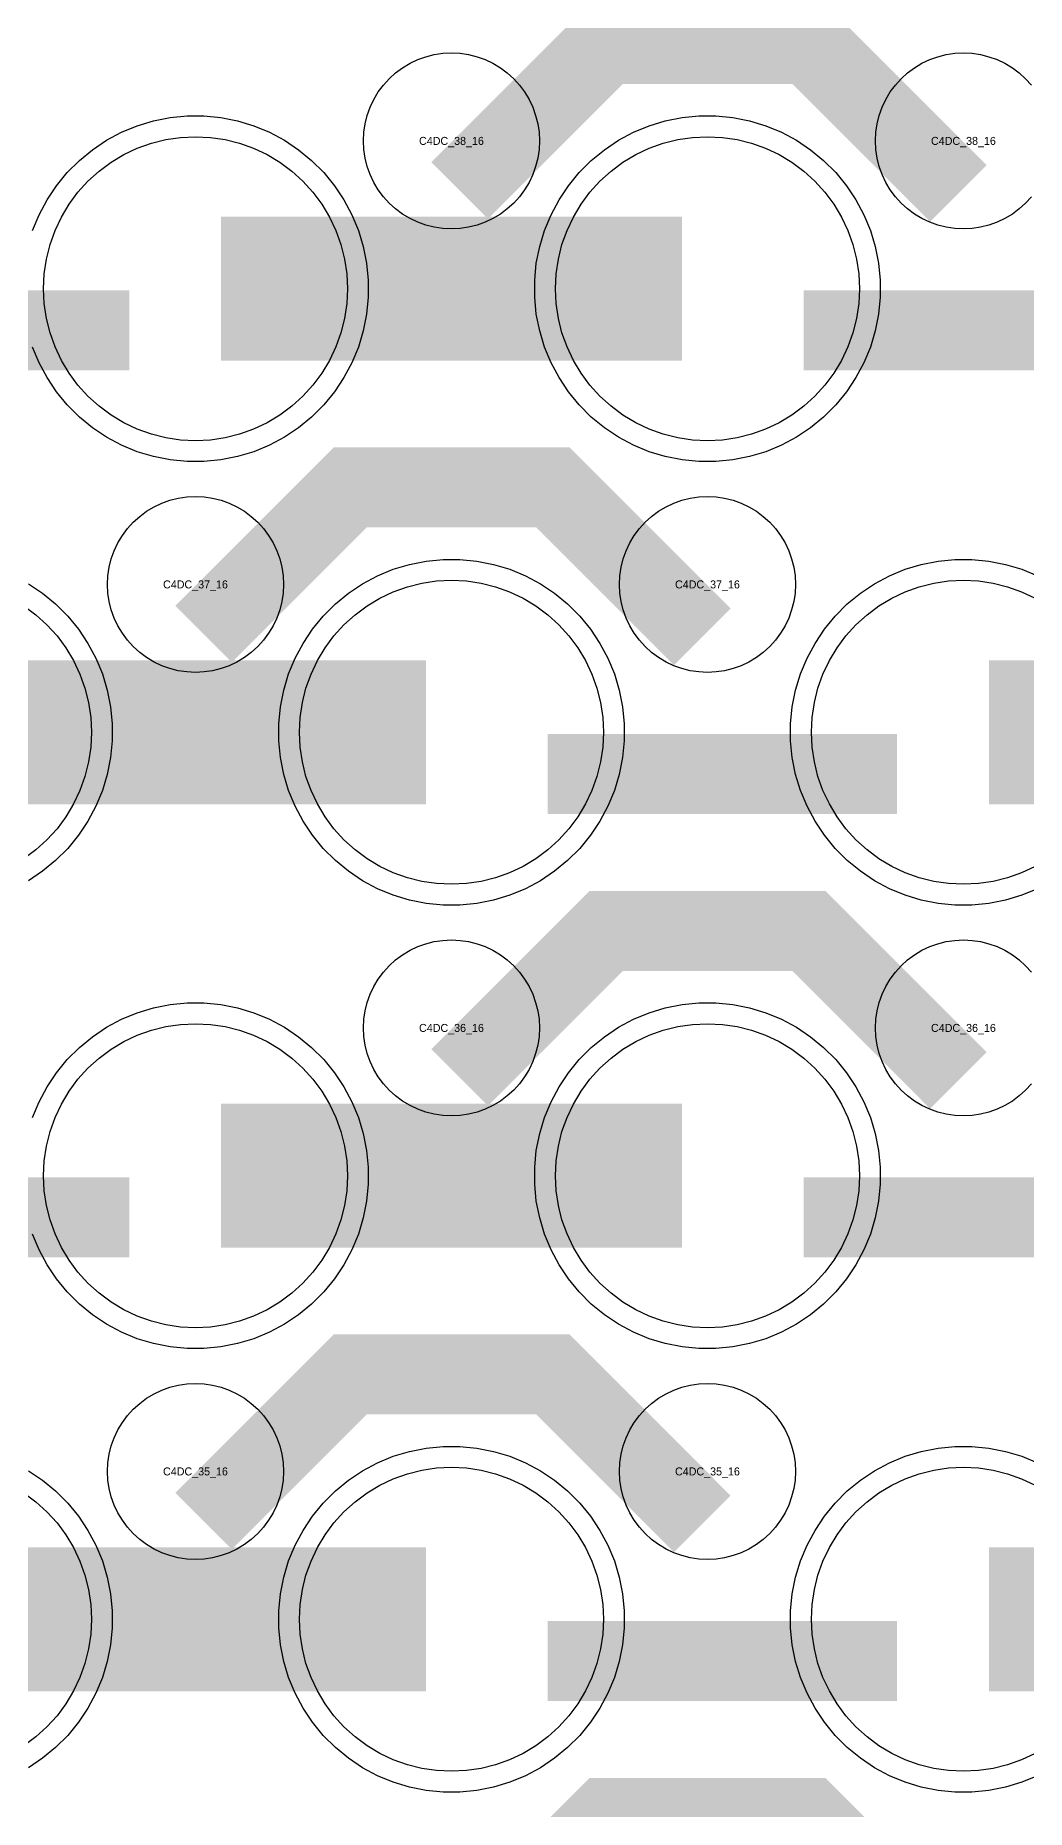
# Model space of a CAD drawing. Extents: x -11880 to 11880, y -14992 to 14992.
# Drawn here: x -6930 to -6620, y -10049 to -9495 of the extents above; entities that cross this region are included whole.
import ezdxf
from ezdxf.enums import TextEntityAlignment as Align

# ---------------------------------------------------------------- set-up
doc = ezdxf.new("R2010")
doc.units = 0
doc.header["$MEASUREMENT"] = 0
for name, color, linetype in [('GDS_775_DT_237', 138, 'CONTINUOUS'), ('RDL1_FS', 34, 'CONTINUOUS'), ('RDL_BS', 160, 'CONTINUOUS')]:
    doc.layers.add(name, color=color, linetype=linetype)

msp = doc.modelspace()

# ---------------------------------------------------------------- linework, layer by layer
at = {"layer": 'RDL1_FS'}
for points in [[(-6880, -9621.639), (-6884.657, -9621.41), (-6889.268, -9620.726), (-6893.791, -9619.594), (-6898.181, -9618.022), (-6902.395, -9616.03), (-6906.395, -9613.632), (-6910.14, -9610.854), (-6913.594, -9607.724), (-6916.724, -9604.27), (-6919.502, -9600.525), (-6921.9, -9596.525), (-6923.892, -9592.311), (-6925.464, -9587.921), (-6926.596, -9583.398), (-6927.28, -9578.787), (-6927.509, -9574.13), (-6927.28, -9569.473), (-6926.596, -9564.862), (-6925.464, -9560.339), (-6923.892, -9555.949), (-6921.9, -9551.735), (-6919.502, -9547.735), (-6916.724, -9543.99), (-6913.594, -9540.536), (-6910.14, -9537.406), (-6906.395, -9534.628), (-6902.395, -9532.23), (-6898.181, -9530.238), (-6893.791, -9528.666), (-6889.268, -9527.534), (-6884.657, -9526.85), (-6880, -9526.621), (-6875.343, -9526.85), (-6870.732, -9527.534), (-6866.209, -9528.666), (-6861.819, -9530.238), (-6857.605, -9532.23), (-6853.605, -9534.628), (-6849.86, -9537.406), (-6846.406, -9540.536), (-6843.276, -9543.99), (-6840.498, -9547.735), (-6838.1, -9551.735), (-6836.108, -9555.949), (-6834.536, -9560.339), (-6833.404, -9564.862), (-6832.72, -9569.473), (-6832.491, -9574.13), (-6832.72, -9578.787), (-6833.404, -9583.398), (-6834.536, -9587.921), (-6836.108, -9592.311), (-6838.1, -9596.525), (-6840.498, -9600.525), (-6843.276, -9604.27), (-6846.406, -9607.724), (-6849.86, -9610.854), (-6853.605, -9613.632), (-6857.605, -9616.03), (-6861.819, -9618.022), (-6866.209, -9619.594), (-6870.732, -9620.726), (-6875.343, -9621.41)], [(-6720, -9621.639), (-6724.657, -9621.41), (-6729.268, -9620.726), (-6733.791, -9619.594), (-6738.181, -9618.022), (-6742.395, -9616.03), (-6746.395, -9613.632), (-6750.14, -9610.854), (-6753.594, -9607.724), (-6756.724, -9604.27), (-6759.502, -9600.525), (-6761.9, -9596.525), (-6763.892, -9592.311), (-6765.464, -9587.921), (-6766.596, -9583.398), (-6767.28, -9578.787), (-6767.509, -9574.13), (-6767.28, -9569.473), (-6766.596, -9564.862), (-6765.464, -9560.339), (-6763.892, -9555.949), (-6761.9, -9551.735), (-6759.502, -9547.735), (-6756.724, -9543.99), (-6753.594, -9540.536), (-6750.14, -9537.406), (-6746.395, -9534.628), (-6742.395, -9532.23), (-6738.181, -9530.238), (-6733.791, -9528.666), (-6729.268, -9527.534), (-6724.657, -9526.85), (-6720, -9526.621), (-6715.343, -9526.85), (-6710.732, -9527.534), (-6706.209, -9528.666), (-6701.819, -9530.238), (-6697.605, -9532.23), (-6693.605, -9534.628), (-6689.86, -9537.406), (-6686.406, -9540.536), (-6683.276, -9543.99), (-6680.498, -9547.735), (-6678.1, -9551.735), (-6676.108, -9555.949), (-6674.536, -9560.339), (-6673.404, -9564.862), (-6672.72, -9569.473), (-6672.491, -9574.13), (-6672.72, -9578.787), (-6673.404, -9583.398), (-6674.536, -9587.921), (-6676.108, -9592.311), (-6678.1, -9596.525), (-6680.498, -9600.525), (-6683.276, -9604.27), (-6686.406, -9607.724), (-6689.86, -9610.854), (-6693.605, -9613.632), (-6697.605, -9616.03), (-6701.819, -9618.022), (-6706.209, -9619.594), (-6710.732, -9620.726), (-6715.343, -9621.41)], [(-6800, -9760.204), (-6804.657, -9759.975), (-6809.268, -9759.291), (-6813.791, -9758.159), (-6818.181, -9756.587), (-6822.395, -9754.595), (-6826.395, -9752.197), (-6830.14, -9749.419), (-6833.594, -9746.289), (-6836.724, -9742.835), (-6839.502, -9739.09), (-6841.9, -9735.09), (-6843.892, -9730.876), (-6845.464, -9726.486), (-6846.596, -9721.963), (-6847.28, -9717.352), (-6847.509, -9712.695), (-6847.28, -9708.038), (-6846.596, -9703.427), (-6845.464, -9698.904), (-6843.892, -9694.514), (-6841.9, -9690.3), (-6839.502, -9686.3), (-6836.724, -9682.555), (-6833.594, -9679.101), (-6830.14, -9675.971), (-6826.395, -9673.193), (-6822.395, -9670.795), (-6818.181, -9668.803), (-6813.791, -9667.231), (-6809.268, -9666.099), (-6804.657, -9665.415), (-6800, -9665.186), (-6795.343, -9665.415), (-6790.732, -9666.099), (-6786.209, -9667.231), (-6781.819, -9668.803), (-6777.605, -9670.795), (-6773.605, -9673.193), (-6769.86, -9675.971), (-6766.406, -9679.101), (-6763.276, -9682.555), (-6760.498, -9686.3), (-6758.1, -9690.3), (-6756.108, -9694.514), (-6754.536, -9698.904), (-6753.404, -9703.427), (-6752.72, -9708.038), (-6752.491, -9712.695), (-6752.72, -9717.352), (-6753.404, -9721.963), (-6754.536, -9726.486), (-6756.108, -9730.876), (-6758.1, -9735.09), (-6760.498, -9739.09), (-6763.276, -9742.835), (-6766.406, -9746.289), (-6769.86, -9749.419), (-6773.605, -9752.197), (-6777.605, -9754.595), (-6781.819, -9756.587), (-6786.209, -9758.159), (-6790.732, -9759.291), (-6795.343, -9759.975)]]:
    msp.add_lwpolyline(points, close=True, dxfattribs=at)
for points in [[(-6871.998, -9574.13, 45, 45, 0), (-6799.998, -9574.13, 45, 45, 0)], [(-6799.998, -9574.13, 45, 45, 0), (-6727.998, -9574.13, 45, 45, 0)], [(-6951.998, -9712.695, 45, 45, 0), (-6879.998, -9712.695, 45, 45, 0)], [(-6879.998, -9712.695, 45, 45, 0), (-6807.998, -9712.695, 45, 45, 0)], [(-6631.998, -9712.695, 45, 45, 0), (-6559.998, -9712.695, 45, 45, 0)]]:
    msp.add_lwpolyline(points, format="xyseb", dxfattribs=at)
for points in [[(-6617.605, -9754.595), (-6621.819, -9756.587), (-6626.209, -9758.159), (-6630.732, -9759.291), (-6635.343, -9759.975), (-6640, -9760.204), (-6644.657, -9759.975), (-6649.268, -9759.291), (-6653.791, -9758.159), (-6658.181, -9756.587), (-6662.395, -9754.595), (-6666.395, -9752.197), (-6670.14, -9749.419), (-6673.594, -9746.289), (-6676.724, -9742.835), (-6679.502, -9739.09), (-6681.9, -9735.09), (-6683.892, -9730.876), (-6685.464, -9726.486), (-6686.596, -9721.963), (-6687.28, -9717.352), (-6687.509, -9712.695), (-6687.28, -9708.038), (-6686.596, -9703.427), (-6685.464, -9698.904), (-6683.892, -9694.514), (-6681.9, -9690.3), (-6679.502, -9686.3), (-6676.724, -9682.555), (-6673.594, -9679.101), (-6670.14, -9675.971), (-6666.395, -9673.193), (-6662.395, -9670.795), (-6658.181, -9668.803), (-6653.791, -9667.231), (-6649.268, -9666.099), (-6644.657, -9665.415), (-6640, -9665.186), (-6635.343, -9665.415), (-6630.732, -9666.099), (-6626.209, -9667.231), (-6621.819, -9668.803), (-6617.605, -9670.795)], [(-6933.605, -9673.193), (-6929.86, -9675.971), (-6926.406, -9679.101), (-6923.276, -9682.555), (-6920.498, -9686.3), (-6918.1, -9690.3), (-6916.108, -9694.514), (-6914.536, -9698.904), (-6913.404, -9703.427), (-6912.72, -9708.038), (-6912.491, -9712.695), (-6912.72, -9717.352), (-6913.404, -9721.963), (-6914.536, -9726.486), (-6916.108, -9730.876), (-6918.1, -9735.09), (-6920.498, -9739.09), (-6923.276, -9742.835), (-6926.406, -9746.289), (-6929.86, -9749.419), (-6933.605, -9752.197)]]:
    msp.add_lwpolyline(points, dxfattribs=at)
at = {"layer": 'RDL1_FS', "color": 240, "true_color": 0xed1f24}
for points in [[(-6880, -9898.769), (-6884.657, -9898.54), (-6889.268, -9897.856), (-6893.791, -9896.724), (-6898.181, -9895.152), (-6902.395, -9893.16), (-6906.395, -9890.762), (-6910.14, -9887.984), (-6913.594, -9884.854), (-6916.724, -9881.4), (-6919.502, -9877.655), (-6921.9, -9873.655), (-6923.892, -9869.441), (-6925.464, -9865.051), (-6926.596, -9860.528), (-6927.28, -9855.917), (-6927.509, -9851.26), (-6927.28, -9846.603), (-6926.596, -9841.992), (-6925.464, -9837.469), (-6923.892, -9833.079), (-6921.9, -9828.865), (-6919.502, -9824.865), (-6916.724, -9821.12), (-6913.594, -9817.666), (-6910.14, -9814.536), (-6906.395, -9811.758), (-6902.395, -9809.36), (-6898.181, -9807.368), (-6893.791, -9805.796), (-6889.268, -9804.664), (-6884.657, -9803.98), (-6880, -9803.751), (-6875.343, -9803.98), (-6870.732, -9804.664), (-6866.209, -9805.796), (-6861.819, -9807.368), (-6857.605, -9809.36), (-6853.605, -9811.758), (-6849.86, -9814.536), (-6846.406, -9817.666), (-6843.276, -9821.12), (-6840.498, -9824.865), (-6838.1, -9828.865), (-6836.108, -9833.079), (-6834.536, -9837.469), (-6833.404, -9841.992), (-6832.72, -9846.603), (-6832.491, -9851.26), (-6832.72, -9855.917), (-6833.404, -9860.528), (-6834.536, -9865.051), (-6836.108, -9869.441), (-6838.1, -9873.655), (-6840.498, -9877.655), (-6843.276, -9881.4), (-6846.406, -9884.854), (-6849.86, -9887.984), (-6853.605, -9890.762), (-6857.605, -9893.16), (-6861.819, -9895.152), (-6866.209, -9896.724), (-6870.732, -9897.856), (-6875.343, -9898.54)], [(-6720, -9898.769), (-6724.657, -9898.54), (-6729.268, -9897.856), (-6733.791, -9896.724), (-6738.181, -9895.152), (-6742.395, -9893.16), (-6746.395, -9890.762), (-6750.14, -9887.984), (-6753.594, -9884.854), (-6756.724, -9881.4), (-6759.502, -9877.655), (-6761.9, -9873.655), (-6763.892, -9869.441), (-6765.464, -9865.051), (-6766.596, -9860.528), (-6767.28, -9855.917), (-6767.509, -9851.26), (-6767.28, -9846.603), (-6766.596, -9841.992), (-6765.464, -9837.469), (-6763.892, -9833.079), (-6761.9, -9828.865), (-6759.502, -9824.865), (-6756.724, -9821.12), (-6753.594, -9817.666), (-6750.14, -9814.536), (-6746.395, -9811.758), (-6742.395, -9809.36), (-6738.181, -9807.368), (-6733.791, -9805.796), (-6729.268, -9804.664), (-6724.657, -9803.98), (-6720, -9803.751), (-6715.343, -9803.98), (-6710.732, -9804.664), (-6706.209, -9805.796), (-6701.819, -9807.368), (-6697.605, -9809.36), (-6693.605, -9811.758), (-6689.86, -9814.536), (-6686.406, -9817.666), (-6683.276, -9821.12), (-6680.498, -9824.865), (-6678.1, -9828.865), (-6676.108, -9833.079), (-6674.536, -9837.469), (-6673.404, -9841.992), (-6672.72, -9846.603), (-6672.491, -9851.26), (-6672.72, -9855.917), (-6673.404, -9860.528), (-6674.536, -9865.051), (-6676.108, -9869.441), (-6678.1, -9873.655), (-6680.498, -9877.655), (-6683.276, -9881.4), (-6686.406, -9884.854), (-6689.86, -9887.984), (-6693.605, -9890.762), (-6697.605, -9893.16), (-6701.819, -9895.152), (-6706.209, -9896.724), (-6710.732, -9897.856), (-6715.343, -9898.54)], [(-6800, -10037.329), (-6804.657, -10037.1), (-6809.268, -10036.416), (-6813.791, -10035.284), (-6818.181, -10033.712), (-6822.395, -10031.72), (-6826.395, -10029.322), (-6830.14, -10026.544), (-6833.594, -10023.414), (-6836.724, -10019.96), (-6839.502, -10016.215), (-6841.9, -10012.215), (-6843.892, -10008.001), (-6845.464, -10003.611), (-6846.596, -9999.088), (-6847.28, -9994.477), (-6847.509, -9989.82), (-6847.28, -9985.163), (-6846.596, -9980.552), (-6845.464, -9976.029), (-6843.892, -9971.639), (-6841.9, -9967.425), (-6839.502, -9963.425), (-6836.724, -9959.68), (-6833.594, -9956.226), (-6830.14, -9953.096), (-6826.395, -9950.318), (-6822.395, -9947.92), (-6818.181, -9945.928), (-6813.791, -9944.356), (-6809.268, -9943.224), (-6804.657, -9942.54), (-6800, -9942.311), (-6795.343, -9942.54), (-6790.732, -9943.224), (-6786.209, -9944.356), (-6781.819, -9945.928), (-6777.605, -9947.92), (-6773.605, -9950.318), (-6769.86, -9953.096), (-6766.406, -9956.226), (-6763.276, -9959.68), (-6760.498, -9963.425), (-6758.1, -9967.425), (-6756.108, -9971.639), (-6754.536, -9976.029), (-6753.404, -9980.552), (-6752.72, -9985.163), (-6752.491, -9989.82), (-6752.72, -9994.477), (-6753.404, -9999.088), (-6754.536, -10003.611), (-6756.108, -10008.001), (-6758.1, -10012.215), (-6760.498, -10016.215), (-6763.276, -10019.96), (-6766.406, -10023.414), (-6769.86, -10026.544), (-6773.605, -10029.322), (-6777.605, -10031.72), (-6781.819, -10033.712), (-6786.209, -10035.284), (-6790.732, -10036.416), (-6795.343, -10037.1)]]:
    msp.add_lwpolyline(points, close=True, dxfattribs=at)
for points in [[(-6871.998, -9851.26, 45, 45, 0), (-6799.998, -9851.26, 45, 45, 0)], [(-6799.998, -9851.26, 45, 45, 0), (-6727.998, -9851.26, 45, 45, 0)], [(-6951.998, -9989.82, 45, 45, 0), (-6879.998, -9989.82, 45, 45, 0)], [(-6879.998, -9989.82, 45, 45, 0), (-6807.998, -9989.82, 45, 45, 0)], [(-6631.998, -9989.82, 45, 45, 0), (-6559.998, -9989.82, 45, 45, 0)]]:
    msp.add_lwpolyline(points, format="xyseb", dxfattribs=at)
for points in [[(-6617.605, -10031.72), (-6621.819, -10033.712), (-6626.209, -10035.284), (-6630.732, -10036.416), (-6635.343, -10037.1), (-6640, -10037.329), (-6644.657, -10037.1), (-6649.268, -10036.416), (-6653.791, -10035.284), (-6658.181, -10033.712), (-6662.395, -10031.72), (-6666.395, -10029.322), (-6670.14, -10026.544), (-6673.594, -10023.414), (-6676.724, -10019.96), (-6679.502, -10016.215), (-6681.9, -10012.215), (-6683.892, -10008.001), (-6685.464, -10003.611), (-6686.596, -9999.088), (-6687.28, -9994.477), (-6687.509, -9989.82), (-6687.28, -9985.163), (-6686.596, -9980.552), (-6685.464, -9976.029), (-6683.892, -9971.639), (-6681.9, -9967.425), (-6679.502, -9963.425), (-6676.724, -9959.68), (-6673.594, -9956.226), (-6670.14, -9953.096), (-6666.395, -9950.318), (-6662.395, -9947.92), (-6658.181, -9945.928), (-6653.791, -9944.356), (-6649.268, -9943.224), (-6644.657, -9942.54), (-6640, -9942.311), (-6635.343, -9942.54), (-6630.732, -9943.224), (-6626.209, -9944.356), (-6621.819, -9945.928), (-6617.605, -9947.92)], [(-6933.605, -9950.318), (-6929.86, -9953.096), (-6926.406, -9956.226), (-6923.276, -9959.68), (-6920.498, -9963.425), (-6918.1, -9967.425), (-6916.108, -9971.639), (-6914.536, -9976.029), (-6913.404, -9980.552), (-6912.72, -9985.163), (-6912.491, -9989.82), (-6912.72, -9994.477), (-6913.404, -9999.088), (-6914.536, -10003.611), (-6916.108, -10008.001), (-6918.1, -10012.215), (-6920.498, -10016.215), (-6923.276, -10019.96), (-6926.406, -10023.414), (-6929.86, -10026.544), (-6933.605, -10029.322)]]:
    msp.add_lwpolyline(points, dxfattribs=at)
at = {"layer": 'RDL_BS'}
for points in [[(-6797.438, -9543.444, 25, 25, 0), (-6751.623, -9497.629, 25, 25, 0), (-6718.07, -9497.629, 25, 25, 0)], [(-6641.599, -9544.343, 25, 25, 0), (-6688.313, -9497.629, 25, 25, 0), (-6718.071, -9497.629, 25, 25, 0)], [(-7009.984, -9587.143, 25, 25, 0), (-6900.719, -9587.143, 25, 25, 0)], [(-6689.984, -9587.143, 25, 25, 0), (-6580.719, -9587.143, 25, 25, 0)], [(-6877.438, -9682.009, 25, 25, 0), (-6831.623, -9636.194, 25, 25, 0), (-6798.07, -9636.194, 25, 25, 0)], [(-6721.599, -9682.908, 25, 25, 0), (-6768.313, -9636.194, 25, 25, 0), (-6798.071, -9636.194, 25, 25, 0)], [(-6769.984, -9725.708, 25, 25, 0), (-6660.719, -9725.708, 25, 25, 0)], [(-6797.438, -9820.574, 25, 25, 0), (-6751.623, -9774.759, 25, 25, 0), (-6718.07, -9774.759, 25, 25, 0)], [(-6641.599, -9821.473, 25, 25, 0), (-6688.313, -9774.759, 25, 25, 0), (-6718.071, -9774.759, 25, 25, 0)], [(-6877.438, -9959.134, 25, 25, 0), (-6831.623, -9913.319, 25, 25, 0), (-6798.07, -9913.319, 25, 25, 0)], [(-6721.599, -9960.033, 25, 25, 0), (-6768.313, -9913.319, 25, 25, 0), (-6798.071, -9913.319, 25, 25, 0)], [(-6797.438, -10097.699, 25, 25, 0), (-6751.623, -10051.884, 25, 25, 0), (-6718.07, -10051.884, 25, 25, 0)], [(-6641.599, -10098.598, 25, 25, 0), (-6688.313, -10051.884, 25, 25, 0), (-6718.071, -10051.884, 25, 25, 0)]]:
    msp.add_lwpolyline(points, format="xyseb", dxfattribs=at)
for points in [[(-6800, -9555.436), (-6802.693, -9555.304), (-6805.365, -9554.908), (-6807.984, -9554.251), (-6810.519, -9553.344), (-6812.956, -9552.192), (-6815.28, -9550.799), (-6817.443, -9549.196), (-6819.442, -9547.384), (-6821.254, -9545.385), (-6822.857, -9543.222), (-6824.25, -9540.898), (-6825.402, -9538.461), (-6826.309, -9535.926), (-6826.966, -9533.307), (-6827.362, -9530.635), (-6827.494, -9527.942), (-6827.362, -9525.249), (-6826.966, -9522.577), (-6826.309, -9519.958), (-6825.402, -9517.423), (-6824.25, -9514.986), (-6822.857, -9512.662), (-6821.254, -9510.499), (-6819.442, -9508.5), (-6817.443, -9506.688), (-6815.28, -9505.085), (-6812.956, -9503.692), (-6810.519, -9502.54), (-6807.984, -9501.633), (-6805.365, -9500.976), (-6802.693, -9500.58), (-6800, -9500.448), (-6797.307, -9500.58), (-6794.635, -9500.976), (-6792.016, -9501.633), (-6789.481, -9502.54), (-6787.044, -9503.692), (-6784.72, -9505.085), (-6782.557, -9506.688), (-6780.558, -9508.5), (-6778.746, -9510.499), (-6777.143, -9512.662), (-6775.75, -9514.986), (-6774.598, -9517.423), (-6773.691, -9519.958), (-6773.034, -9522.577), (-6772.638, -9525.249), (-6772.506, -9527.942), (-6772.638, -9530.635), (-6773.034, -9533.307), (-6773.691, -9535.926), (-6774.598, -9538.461), (-6775.75, -9540.898), (-6777.143, -9543.222), (-6778.746, -9545.385), (-6780.558, -9547.384), (-6782.557, -9549.196), (-6784.72, -9550.799), (-6787.044, -9552.192), (-6789.481, -9553.344), (-6792.016, -9554.251), (-6794.635, -9554.908), (-6797.307, -9555.304)], [(-6722.644, -9628.13), (-6727.938, -9627.613), (-6733.165, -9626.567), (-6738.205, -9625.036), (-6743.115, -9623.005), (-6747.777, -9620.513), (-6752.191, -9617.566), (-6756.292, -9614.204), (-6760.074, -9610.422), (-6763.436, -9606.321), (-6766.383, -9601.907), (-6768.875, -9597.245), (-6770.906, -9592.335), (-6772.437, -9587.295), (-6773.483, -9582.068), (-6774, -9576.774), (-6774, -9571.486), (-6773.483, -9566.192), (-6772.437, -9560.965), (-6770.906, -9555.925), (-6768.875, -9551.015), (-6766.383, -9546.353), (-6763.436, -9541.939), (-6760.074, -9537.838), (-6756.292, -9534.056), (-6752.191, -9530.694), (-6747.777, -9527.747), (-6743.115, -9525.255), (-6738.205, -9523.224), (-6733.165, -9521.693), (-6727.938, -9520.647), (-6722.644, -9520.13), (-6717.356, -9520.13), (-6712.062, -9520.647), (-6706.835, -9521.693), (-6701.795, -9523.224), (-6696.885, -9525.255), (-6692.223, -9527.747), (-6687.809, -9530.694), (-6683.708, -9534.056), (-6679.926, -9537.838), (-6676.564, -9541.939), (-6673.617, -9546.353), (-6671.125, -9551.015), (-6669.094, -9555.925), (-6667.563, -9560.965), (-6666.517, -9566.192), (-6666, -9571.486), (-6666, -9576.774), (-6666.517, -9582.068), (-6667.563, -9587.295), (-6669.094, -9592.335), (-6671.125, -9597.245), (-6673.617, -9601.907), (-6676.564, -9606.321), (-6679.926, -9610.422), (-6683.708, -9614.204), (-6687.809, -9617.566), (-6692.223, -9620.513), (-6696.885, -9623.005), (-6701.795, -9625.036), (-6706.835, -9626.567), (-6712.062, -9627.613), (-6717.356, -9628.13)], [(-6880, -9694.001), (-6882.693, -9693.869), (-6885.365, -9693.473), (-6887.984, -9692.816), (-6890.519, -9691.909), (-6892.956, -9690.757), (-6895.28, -9689.364), (-6897.443, -9687.761), (-6899.442, -9685.949), (-6901.254, -9683.95), (-6902.857, -9681.787), (-6904.25, -9679.463), (-6905.402, -9677.026), (-6906.309, -9674.491), (-6906.966, -9671.872), (-6907.362, -9669.2), (-6907.494, -9666.507), (-6907.362, -9663.814), (-6906.966, -9661.142), (-6906.309, -9658.523), (-6905.402, -9655.988), (-6904.25, -9653.551), (-6902.857, -9651.227), (-6901.254, -9649.064), (-6899.442, -9647.065), (-6897.443, -9645.253), (-6895.28, -9643.65), (-6892.956, -9642.257), (-6890.519, -9641.105), (-6887.984, -9640.198), (-6885.365, -9639.541), (-6882.693, -9639.145), (-6880, -9639.013), (-6877.307, -9639.145), (-6874.635, -9639.541), (-6872.016, -9640.198), (-6869.481, -9641.105), (-6867.044, -9642.257), (-6864.72, -9643.65), (-6862.557, -9645.253), (-6860.558, -9647.065), (-6858.746, -9649.064), (-6857.143, -9651.227), (-6855.75, -9653.551), (-6854.598, -9655.988), (-6853.691, -9658.523), (-6853.034, -9661.142), (-6852.638, -9663.814), (-6852.506, -9666.507), (-6852.638, -9669.2), (-6853.034, -9671.872), (-6853.691, -9674.491), (-6854.598, -9677.026), (-6855.75, -9679.463), (-6857.143, -9681.787), (-6858.746, -9683.95), (-6860.558, -9685.949), (-6862.557, -9687.761), (-6864.72, -9689.364), (-6867.044, -9690.757), (-6869.481, -9691.909), (-6872.016, -9692.816), (-6874.635, -9693.473), (-6877.307, -9693.869)], [(-6720, -9694.001), (-6722.693, -9693.869), (-6725.365, -9693.473), (-6727.984, -9692.816), (-6730.519, -9691.909), (-6732.956, -9690.757), (-6735.28, -9689.364), (-6737.443, -9687.761), (-6739.442, -9685.949), (-6741.254, -9683.95), (-6742.857, -9681.787), (-6744.25, -9679.463), (-6745.402, -9677.026), (-6746.309, -9674.491), (-6746.966, -9671.872), (-6747.362, -9669.2), (-6747.494, -9666.507), (-6747.362, -9663.814), (-6746.966, -9661.142), (-6746.309, -9658.523), (-6745.402, -9655.988), (-6744.25, -9653.551), (-6742.857, -9651.227), (-6741.254, -9649.064), (-6739.442, -9647.065), (-6737.443, -9645.253), (-6735.28, -9643.65), (-6732.956, -9642.257), (-6730.519, -9641.105), (-6727.984, -9640.198), (-6725.365, -9639.541), (-6722.693, -9639.145), (-6720, -9639.013), (-6717.307, -9639.145), (-6714.635, -9639.541), (-6712.016, -9640.198), (-6709.481, -9641.105), (-6707.044, -9642.257), (-6704.72, -9643.65), (-6702.557, -9645.253), (-6700.558, -9647.065), (-6698.746, -9649.064), (-6697.143, -9651.227), (-6695.75, -9653.551), (-6694.598, -9655.988), (-6693.691, -9658.523), (-6693.034, -9661.142), (-6692.638, -9663.814), (-6692.506, -9666.507), (-6692.638, -9669.2), (-6693.034, -9671.872), (-6693.691, -9674.491), (-6694.598, -9677.026), (-6695.75, -9679.463), (-6697.143, -9681.787), (-6698.746, -9683.95), (-6700.558, -9685.949), (-6702.557, -9687.761), (-6704.72, -9689.364), (-6707.044, -9690.757), (-6709.481, -9691.909), (-6712.016, -9692.816), (-6714.635, -9693.473), (-6717.307, -9693.869)], [(-6802.644, -9766.695), (-6807.938, -9766.178), (-6813.165, -9765.132), (-6818.205, -9763.601), (-6823.115, -9761.57), (-6827.777, -9759.078), (-6832.191, -9756.131), (-6836.292, -9752.769), (-6840.074, -9748.987), (-6843.436, -9744.886), (-6846.383, -9740.472), (-6848.875, -9735.81), (-6850.906, -9730.9), (-6852.437, -9725.86), (-6853.483, -9720.633), (-6854, -9715.339), (-6854, -9710.051), (-6853.483, -9704.757), (-6852.437, -9699.53), (-6850.906, -9694.49), (-6848.875, -9689.58), (-6846.383, -9684.918), (-6843.436, -9680.504), (-6840.074, -9676.403), (-6836.292, -9672.621), (-6832.191, -9669.259), (-6827.777, -9666.312), (-6823.115, -9663.82), (-6818.205, -9661.789), (-6813.165, -9660.258), (-6807.938, -9659.212), (-6802.644, -9658.695), (-6797.356, -9658.695), (-6792.062, -9659.212), (-6786.835, -9660.258), (-6781.795, -9661.789), (-6776.885, -9663.82), (-6772.223, -9666.312), (-6767.809, -9669.259), (-6763.708, -9672.621), (-6759.926, -9676.403), (-6756.564, -9680.504), (-6753.617, -9684.918), (-6751.125, -9689.58), (-6749.094, -9694.49), (-6747.563, -9699.53), (-6746.517, -9704.757), (-6746, -9710.051), (-6746, -9715.339), (-6746.517, -9720.633), (-6747.563, -9725.86), (-6749.094, -9730.9), (-6751.125, -9735.81), (-6753.617, -9740.472), (-6756.564, -9744.886), (-6759.926, -9748.987), (-6763.708, -9752.769), (-6767.809, -9756.131), (-6772.223, -9759.078), (-6776.885, -9761.57), (-6781.795, -9763.601), (-6786.835, -9765.132), (-6792.062, -9766.178), (-6797.356, -9766.695)], [(-6800, -9832.566), (-6802.693, -9832.434), (-6805.365, -9832.038), (-6807.984, -9831.381), (-6810.519, -9830.474), (-6812.956, -9829.322), (-6815.28, -9827.929), (-6817.443, -9826.326), (-6819.442, -9824.514), (-6821.254, -9822.515), (-6822.857, -9820.352), (-6824.25, -9818.028), (-6825.402, -9815.591), (-6826.309, -9813.056), (-6826.966, -9810.437), (-6827.362, -9807.765), (-6827.494, -9805.072), (-6827.362, -9802.379), (-6826.966, -9799.707), (-6826.309, -9797.088), (-6825.402, -9794.553), (-6824.25, -9792.116), (-6822.857, -9789.792), (-6821.254, -9787.629), (-6819.442, -9785.63), (-6817.443, -9783.818), (-6815.28, -9782.215), (-6812.956, -9780.822), (-6810.519, -9779.67), (-6807.984, -9778.763), (-6805.365, -9778.106), (-6802.693, -9777.71), (-6800, -9777.578), (-6797.307, -9777.71), (-6794.635, -9778.106), (-6792.016, -9778.763), (-6789.481, -9779.67), (-6787.044, -9780.822), (-6784.72, -9782.215), (-6782.557, -9783.818), (-6780.558, -9785.63), (-6778.746, -9787.629), (-6777.143, -9789.792), (-6775.75, -9792.116), (-6774.598, -9794.553), (-6773.691, -9797.088), (-6773.034, -9799.707), (-6772.638, -9802.379), (-6772.506, -9805.072), (-6772.638, -9807.765), (-6773.034, -9810.437), (-6773.691, -9813.056), (-6774.598, -9815.591), (-6775.75, -9818.028), (-6777.143, -9820.352), (-6778.746, -9822.515), (-6780.558, -9824.514), (-6782.557, -9826.326), (-6784.72, -9827.929), (-6787.044, -9829.322), (-6789.481, -9830.474), (-6792.016, -9831.381), (-6794.635, -9832.038), (-6797.307, -9832.434)], [(-6880, -9971.126), (-6882.693, -9970.994), (-6885.365, -9970.598), (-6887.984, -9969.941), (-6890.519, -9969.034), (-6892.956, -9967.882), (-6895.28, -9966.489), (-6897.443, -9964.886), (-6899.442, -9963.074), (-6901.254, -9961.075), (-6902.857, -9958.912), (-6904.25, -9956.588), (-6905.402, -9954.151), (-6906.309, -9951.616), (-6906.966, -9948.997), (-6907.362, -9946.325), (-6907.494, -9943.632), (-6907.362, -9940.939), (-6906.966, -9938.267), (-6906.309, -9935.648), (-6905.402, -9933.113), (-6904.25, -9930.676), (-6902.857, -9928.352), (-6901.254, -9926.189), (-6899.442, -9924.19), (-6897.443, -9922.378), (-6895.28, -9920.775), (-6892.956, -9919.382), (-6890.519, -9918.23), (-6887.984, -9917.323), (-6885.365, -9916.666), (-6882.693, -9916.27), (-6880, -9916.138), (-6877.307, -9916.27), (-6874.635, -9916.666), (-6872.016, -9917.323), (-6869.481, -9918.23), (-6867.044, -9919.382), (-6864.72, -9920.775), (-6862.557, -9922.378), (-6860.558, -9924.19), (-6858.746, -9926.189), (-6857.143, -9928.352), (-6855.75, -9930.676), (-6854.598, -9933.113), (-6853.691, -9935.648), (-6853.034, -9938.267), (-6852.638, -9940.939), (-6852.506, -9943.632), (-6852.638, -9946.325), (-6853.034, -9948.997), (-6853.691, -9951.616), (-6854.598, -9954.151), (-6855.75, -9956.588), (-6857.143, -9958.912), (-6858.746, -9961.075), (-6860.558, -9963.074), (-6862.557, -9964.886), (-6864.72, -9966.489), (-6867.044, -9967.882), (-6869.481, -9969.034), (-6872.016, -9969.941), (-6874.635, -9970.598), (-6877.307, -9970.994)], [(-6720, -9971.126), (-6722.693, -9970.994), (-6725.365, -9970.598), (-6727.984, -9969.941), (-6730.519, -9969.034), (-6732.956, -9967.882), (-6735.28, -9966.489), (-6737.443, -9964.886), (-6739.442, -9963.074), (-6741.254, -9961.075), (-6742.857, -9958.912), (-6744.25, -9956.588), (-6745.402, -9954.151), (-6746.309, -9951.616), (-6746.966, -9948.997), (-6747.362, -9946.325), (-6747.494, -9943.632), (-6747.362, -9940.939), (-6746.966, -9938.267), (-6746.309, -9935.648), (-6745.402, -9933.113), (-6744.25, -9930.676), (-6742.857, -9928.352), (-6741.254, -9926.189), (-6739.442, -9924.19), (-6737.443, -9922.378), (-6735.28, -9920.775), (-6732.956, -9919.382), (-6730.519, -9918.23), (-6727.984, -9917.323), (-6725.365, -9916.666), (-6722.693, -9916.27), (-6720, -9916.138), (-6717.307, -9916.27), (-6714.635, -9916.666), (-6712.016, -9917.323), (-6709.481, -9918.23), (-6707.044, -9919.382), (-6704.72, -9920.775), (-6702.557, -9922.378), (-6700.558, -9924.19), (-6698.746, -9926.189), (-6697.143, -9928.352), (-6695.75, -9930.676), (-6694.598, -9933.113), (-6693.691, -9935.648), (-6693.034, -9938.267), (-6692.638, -9940.939), (-6692.506, -9943.632), (-6692.638, -9946.325), (-6693.034, -9948.997), (-6693.691, -9951.616), (-6694.598, -9954.151), (-6695.75, -9956.588), (-6697.143, -9958.912), (-6698.746, -9961.075), (-6700.558, -9963.074), (-6702.557, -9964.886), (-6704.72, -9966.489), (-6707.044, -9967.882), (-6709.481, -9969.034), (-6712.016, -9969.941), (-6714.635, -9970.598), (-6717.307, -9970.994)]]:
    msp.add_lwpolyline(points, close=True, dxfattribs=at)
for points in [[(-6618.746, -9545.385), (-6620.558, -9547.384), (-6622.557, -9549.196), (-6624.72, -9550.799), (-6627.044, -9552.192), (-6629.481, -9553.344), (-6632.016, -9554.251), (-6634.635, -9554.908), (-6637.307, -9555.304), (-6640, -9555.436), (-6642.693, -9555.304), (-6645.365, -9554.908), (-6647.984, -9554.251), (-6650.519, -9553.344), (-6652.956, -9552.192), (-6655.28, -9550.799), (-6657.443, -9549.196), (-6659.442, -9547.384), (-6661.254, -9545.385), (-6662.857, -9543.222), (-6664.25, -9540.898), (-6665.402, -9538.461), (-6666.309, -9535.926), (-6666.966, -9533.307), (-6667.362, -9530.635), (-6667.494, -9527.942), (-6667.362, -9525.249), (-6666.966, -9522.577), (-6666.309, -9519.958), (-6665.402, -9517.423), (-6664.25, -9514.986), (-6662.857, -9512.662), (-6661.254, -9510.499), (-6659.442, -9508.5), (-6657.443, -9506.688), (-6655.28, -9505.085), (-6652.956, -9503.692), (-6650.519, -9502.54), (-6647.984, -9501.633), (-6645.365, -9500.976), (-6642.693, -9500.58), (-6640, -9500.448), (-6637.307, -9500.58), (-6634.635, -9500.976), (-6632.016, -9501.633), (-6629.481, -9502.54), (-6627.044, -9503.692), (-6624.72, -9505.085), (-6622.557, -9506.688), (-6620.558, -9508.5), (-6618.746, -9510.499)], [(-6930.906, -9555.925), (-6928.875, -9551.015), (-6926.383, -9546.353), (-6923.436, -9541.939), (-6920.074, -9537.838), (-6916.292, -9534.056), (-6912.191, -9530.694), (-6907.777, -9527.747), (-6903.115, -9525.255), (-6898.205, -9523.224), (-6893.165, -9521.693), (-6887.938, -9520.647), (-6882.644, -9520.13), (-6877.356, -9520.13), (-6872.062, -9520.647), (-6866.835, -9521.693), (-6861.795, -9523.224), (-6856.885, -9525.255), (-6852.223, -9527.747), (-6847.809, -9530.694), (-6843.708, -9534.056), (-6839.926, -9537.838), (-6836.564, -9541.939), (-6833.617, -9546.353), (-6831.125, -9551.015), (-6829.094, -9555.925), (-6827.563, -9560.965), (-6826.517, -9566.192), (-6826, -9571.486), (-6826, -9576.774), (-6826.517, -9582.068), (-6827.563, -9587.295), (-6829.094, -9592.335), (-6831.125, -9597.245), (-6833.617, -9601.907), (-6836.564, -9606.321), (-6839.926, -9610.422), (-6843.708, -9614.204), (-6847.809, -9617.566), (-6852.223, -9620.513), (-6856.885, -9623.005), (-6861.795, -9625.036), (-6866.835, -9626.567), (-6872.062, -9627.613), (-6877.356, -9628.13), (-6882.644, -9628.13), (-6887.938, -9627.613), (-6893.165, -9626.567), (-6898.205, -9625.036), (-6903.115, -9623.005), (-6907.777, -9620.513), (-6912.191, -9617.566), (-6916.292, -9614.204), (-6920.074, -9610.422), (-6923.436, -9606.321), (-6926.383, -9601.907), (-6928.875, -9597.245), (-6930.906, -9592.335)], [(-6616.885, -9761.57), (-6621.795, -9763.601), (-6626.835, -9765.132), (-6632.062, -9766.178), (-6637.356, -9766.695), (-6642.644, -9766.695), (-6647.938, -9766.178), (-6653.165, -9765.132), (-6658.205, -9763.601), (-6663.115, -9761.57), (-6667.777, -9759.078), (-6672.191, -9756.131), (-6676.292, -9752.769), (-6680.074, -9748.987), (-6683.436, -9744.886), (-6686.383, -9740.472), (-6688.875, -9735.81), (-6690.906, -9730.9), (-6692.437, -9725.86), (-6693.483, -9720.633), (-6694, -9715.339), (-6694, -9710.051), (-6693.483, -9704.757), (-6692.437, -9699.53), (-6690.906, -9694.49), (-6688.875, -9689.58), (-6686.383, -9684.918), (-6683.436, -9680.504), (-6680.074, -9676.403), (-6676.292, -9672.621), (-6672.191, -9669.259), (-6667.777, -9666.312), (-6663.115, -9663.82), (-6658.205, -9661.789), (-6653.165, -9660.258), (-6647.938, -9659.212), (-6642.644, -9658.695), (-6637.356, -9658.695), (-6632.062, -9659.212), (-6626.835, -9660.258), (-6621.795, -9661.789), (-6616.885, -9663.82)], [(-6932.223, -9666.312), (-6927.809, -9669.259), (-6923.708, -9672.621), (-6919.926, -9676.403), (-6916.564, -9680.504), (-6913.617, -9684.918), (-6911.125, -9689.58), (-6909.094, -9694.49), (-6907.563, -9699.53), (-6906.517, -9704.757), (-6906, -9710.051), (-6906, -9715.339), (-6906.517, -9720.633), (-6907.563, -9725.86), (-6909.094, -9730.9), (-6911.125, -9735.81), (-6913.617, -9740.472), (-6916.564, -9744.886), (-6919.926, -9748.987), (-6923.708, -9752.769), (-6927.809, -9756.131), (-6932.223, -9759.078)], [(-6618.746, -9822.515), (-6620.558, -9824.514), (-6622.557, -9826.326), (-6624.72, -9827.929), (-6627.044, -9829.322), (-6629.481, -9830.474), (-6632.016, -9831.381), (-6634.635, -9832.038), (-6637.307, -9832.434), (-6640, -9832.566), (-6642.693, -9832.434), (-6645.365, -9832.038), (-6647.984, -9831.381), (-6650.519, -9830.474), (-6652.956, -9829.322), (-6655.28, -9827.929), (-6657.443, -9826.326), (-6659.442, -9824.514), (-6661.254, -9822.515), (-6662.857, -9820.352), (-6664.25, -9818.028), (-6665.402, -9815.591), (-6666.309, -9813.056), (-6666.966, -9810.437), (-6667.362, -9807.765), (-6667.494, -9805.072), (-6667.362, -9802.379), (-6666.966, -9799.707), (-6666.309, -9797.088), (-6665.402, -9794.553), (-6664.25, -9792.116), (-6662.857, -9789.792), (-6661.254, -9787.629), (-6659.442, -9785.63), (-6657.443, -9783.818), (-6655.28, -9782.215), (-6652.956, -9780.822), (-6650.519, -9779.67), (-6647.984, -9778.763), (-6645.365, -9778.106), (-6642.693, -9777.71), (-6640, -9777.578), (-6637.307, -9777.71), (-6634.635, -9778.106), (-6632.016, -9778.763), (-6629.481, -9779.67), (-6627.044, -9780.822), (-6624.72, -9782.215), (-6622.557, -9783.818), (-6620.558, -9785.63), (-6618.746, -9787.629)]]:
    msp.add_lwpolyline(points, dxfattribs=at)
at = {"layer": 'RDL_BS', "color": 240, "true_color": 0xed1f24}
for points in [[(-6930.906, -9833.055), (-6928.875, -9828.145), (-6926.383, -9823.483), (-6923.436, -9819.069), (-6920.074, -9814.968), (-6916.292, -9811.186), (-6912.191, -9807.824), (-6907.777, -9804.877), (-6903.115, -9802.385), (-6898.205, -9800.354), (-6893.165, -9798.823), (-6887.938, -9797.777), (-6882.644, -9797.26), (-6877.356, -9797.26), (-6872.062, -9797.777), (-6866.835, -9798.823), (-6861.795, -9800.354), (-6856.885, -9802.385), (-6852.223, -9804.877), (-6847.809, -9807.824), (-6843.708, -9811.186), (-6839.926, -9814.968), (-6836.564, -9819.069), (-6833.617, -9823.483), (-6831.125, -9828.145), (-6829.094, -9833.055), (-6827.563, -9838.095), (-6826.517, -9843.322), (-6826, -9848.616), (-6826, -9853.904), (-6826.517, -9859.198), (-6827.563, -9864.425), (-6829.094, -9869.465), (-6831.125, -9874.375), (-6833.617, -9879.037), (-6836.564, -9883.451), (-6839.926, -9887.552), (-6843.708, -9891.334), (-6847.809, -9894.696), (-6852.223, -9897.643), (-6856.885, -9900.135), (-6861.795, -9902.166), (-6866.835, -9903.697), (-6872.062, -9904.743), (-6877.356, -9905.26), (-6882.644, -9905.26), (-6887.938, -9904.743), (-6893.165, -9903.697), (-6898.205, -9902.166), (-6903.115, -9900.135), (-6907.777, -9897.643), (-6912.191, -9894.696), (-6916.292, -9891.334), (-6920.074, -9887.552), (-6923.436, -9883.451), (-6926.383, -9879.037), (-6928.875, -9874.375), (-6930.906, -9869.465)], [(-6616.885, -10038.695), (-6621.795, -10040.726), (-6626.835, -10042.257), (-6632.062, -10043.303), (-6637.356, -10043.82), (-6642.644, -10043.82), (-6647.938, -10043.303), (-6653.165, -10042.257), (-6658.205, -10040.726), (-6663.115, -10038.695), (-6667.777, -10036.203), (-6672.191, -10033.256), (-6676.292, -10029.894), (-6680.074, -10026.112), (-6683.436, -10022.011), (-6686.383, -10017.597), (-6688.875, -10012.935), (-6690.906, -10008.025), (-6692.437, -10002.985), (-6693.483, -9997.758), (-6694, -9992.464), (-6694, -9987.176), (-6693.483, -9981.882), (-6692.437, -9976.655), (-6690.906, -9971.615), (-6688.875, -9966.705), (-6686.383, -9962.043), (-6683.436, -9957.629), (-6680.074, -9953.528), (-6676.292, -9949.746), (-6672.191, -9946.384), (-6667.777, -9943.437), (-6663.115, -9940.945), (-6658.205, -9938.914), (-6653.165, -9937.383), (-6647.938, -9936.337), (-6642.644, -9935.82), (-6637.356, -9935.82), (-6632.062, -9936.337), (-6626.835, -9937.383), (-6621.795, -9938.914), (-6616.885, -9940.945)], [(-6932.223, -9943.437), (-6927.809, -9946.384), (-6923.708, -9949.746), (-6919.926, -9953.528), (-6916.564, -9957.629), (-6913.617, -9962.043), (-6911.125, -9966.705), (-6909.094, -9971.615), (-6907.563, -9976.655), (-6906.517, -9981.882), (-6906, -9987.176), (-6906, -9992.464), (-6906.517, -9997.758), (-6907.563, -10002.985), (-6909.094, -10008.025), (-6911.125, -10012.935), (-6913.617, -10017.597), (-6916.564, -10022.011), (-6919.926, -10026.112), (-6923.708, -10029.894), (-6927.809, -10033.256), (-6932.223, -10036.203)]]:
    msp.add_lwpolyline(points, dxfattribs=at)
for points in [[(-6722.644, -9905.26), (-6727.938, -9904.743), (-6733.165, -9903.697), (-6738.205, -9902.166), (-6743.115, -9900.135), (-6747.777, -9897.643), (-6752.191, -9894.696), (-6756.292, -9891.334), (-6760.074, -9887.552), (-6763.436, -9883.451), (-6766.383, -9879.037), (-6768.875, -9874.375), (-6770.906, -9869.465), (-6772.437, -9864.425), (-6773.483, -9859.198), (-6774, -9853.904), (-6774, -9848.616), (-6773.483, -9843.322), (-6772.437, -9838.095), (-6770.906, -9833.055), (-6768.875, -9828.145), (-6766.383, -9823.483), (-6763.436, -9819.069), (-6760.074, -9814.968), (-6756.292, -9811.186), (-6752.191, -9807.824), (-6747.777, -9804.877), (-6743.115, -9802.385), (-6738.205, -9800.354), (-6733.165, -9798.823), (-6727.938, -9797.777), (-6722.644, -9797.26), (-6717.356, -9797.26), (-6712.062, -9797.777), (-6706.835, -9798.823), (-6701.795, -9800.354), (-6696.885, -9802.385), (-6692.223, -9804.877), (-6687.809, -9807.824), (-6683.708, -9811.186), (-6679.926, -9814.968), (-6676.564, -9819.069), (-6673.617, -9823.483), (-6671.125, -9828.145), (-6669.094, -9833.055), (-6667.563, -9838.095), (-6666.517, -9843.322), (-6666, -9848.616), (-6666, -9853.904), (-6666.517, -9859.198), (-6667.563, -9864.425), (-6669.094, -9869.465), (-6671.125, -9874.375), (-6673.617, -9879.037), (-6676.564, -9883.451), (-6679.926, -9887.552), (-6683.708, -9891.334), (-6687.809, -9894.696), (-6692.223, -9897.643), (-6696.885, -9900.135), (-6701.795, -9902.166), (-6706.835, -9903.697), (-6712.062, -9904.743), (-6717.356, -9905.26)], [(-6802.644, -10043.82), (-6807.938, -10043.303), (-6813.165, -10042.257), (-6818.205, -10040.726), (-6823.115, -10038.695), (-6827.777, -10036.203), (-6832.191, -10033.256), (-6836.292, -10029.894), (-6840.074, -10026.112), (-6843.436, -10022.011), (-6846.383, -10017.597), (-6848.875, -10012.935), (-6850.906, -10008.025), (-6852.437, -10002.985), (-6853.483, -9997.758), (-6854, -9992.464), (-6854, -9987.176), (-6853.483, -9981.882), (-6852.437, -9976.655), (-6850.906, -9971.615), (-6848.875, -9966.705), (-6846.383, -9962.043), (-6843.436, -9957.629), (-6840.074, -9953.528), (-6836.292, -9949.746), (-6832.191, -9946.384), (-6827.777, -9943.437), (-6823.115, -9940.945), (-6818.205, -9938.914), (-6813.165, -9937.383), (-6807.938, -9936.337), (-6802.644, -9935.82), (-6797.356, -9935.82), (-6792.062, -9936.337), (-6786.835, -9937.383), (-6781.795, -9938.914), (-6776.885, -9940.945), (-6772.223, -9943.437), (-6767.809, -9946.384), (-6763.708, -9949.746), (-6759.926, -9953.528), (-6756.564, -9957.629), (-6753.617, -9962.043), (-6751.125, -9966.705), (-6749.094, -9971.615), (-6747.563, -9976.655), (-6746.517, -9981.882), (-6746, -9987.176), (-6746, -9992.464), (-6746.517, -9997.758), (-6747.563, -10002.985), (-6749.094, -10008.025), (-6751.125, -10012.935), (-6753.617, -10017.597), (-6756.564, -10022.011), (-6759.926, -10026.112), (-6763.708, -10029.894), (-6767.809, -10033.256), (-6772.223, -10036.203), (-6776.885, -10038.695), (-6781.795, -10040.726), (-6786.835, -10042.257), (-6792.062, -10043.303), (-6797.356, -10043.82)]]:
    msp.add_lwpolyline(points, close=True, dxfattribs=at)
for points in [[(-7009.984, -9864.273, 25, 25, 0), (-6900.719, -9864.273, 25, 25, 0)], [(-6689.984, -9864.273, 25, 25, 0), (-6580.719, -9864.273, 25, 25, 0)], [(-6769.984, -10002.833, 25, 25, 0), (-6660.719, -10002.833, 25, 25, 0)]]:
    msp.add_lwpolyline(points, format="xyseb", dxfattribs=at)

# ---------------------------------------------------------------- texts
at = {"layer": 'GDS_775_DT_237'}
for s, p in [('C4DC_38_16', (-6800, -9527.942)), ('C4DC_38_16', (-6800, -9527.942)), ('C4DC_38_16', (-6640, -9527.942)), ('C4DC_38_16', (-6640, -9527.942)), ('C4DC_37_16', (-6880, -9666.507)), ('C4DC_37_16', (-6880, -9666.507)), ('C4DC_37_16', (-6720, -9666.507)), ('C4DC_37_16', (-6720, -9666.507)), ('C4DC_36_16', (-6800, -9805.072)), ('C4DC_36_16', (-6800, -9805.072)), ('C4DC_36_16', (-6640, -9805.072)), ('C4DC_36_16', (-6640, -9805.072)), ('C4DC_35_16', (-6880, -9943.632)), ('C4DC_35_16', (-6880, -9943.632)), ('C4DC_35_16', (-6720, -9943.632)), ('C4DC_35_16', (-6720, -9943.632))]:
    msp.add_text(s, height=2.5, dxfattribs=at).set_placement(p, align=Align.MIDDLE_CENTER)

doc.saveas('drawing.dxf')
